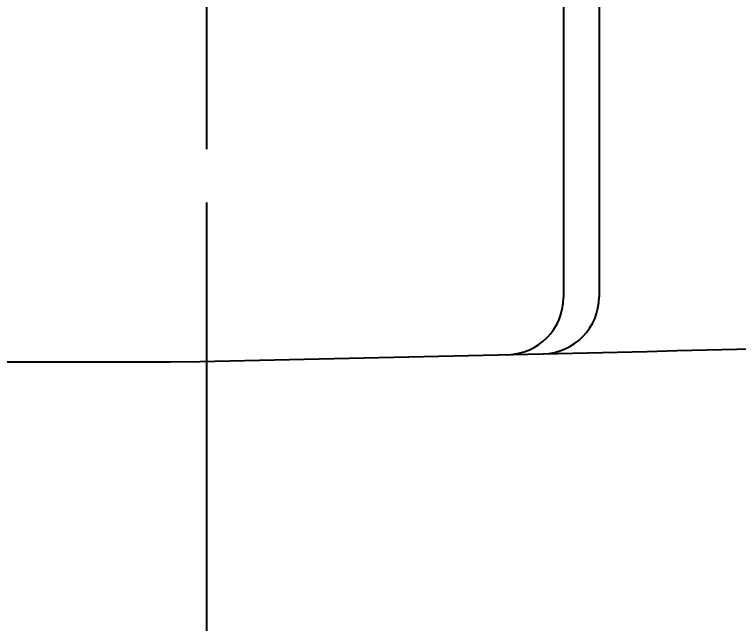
# Model space of a CAD drawing. Header units: millimetres. Extents: x 0 to 3800, y -67 to 2530.
# Drawn here: x 2315.9 to 2417.3, y 1355.4 to 1440.9 of the extents above; entities that cross this region are included whole.
import ezdxf
from ezdxf.lldxf.tags import DXFTag

# ---------------------------------------------------------------- set-up
doc = ezdxf.new("R2010")
doc.units = ezdxf.units.MM
for name, color, linetype in [('외형선', 3, 'Continuous'), ('중심선', 1, 'DASHED'), ('치수선', 7, 'Continuous')]:
    doc.layers.add(name, color=color, linetype=linetype)
doc.styles.add('____', font='')
doc.styles.get('____').set_extended_font_data('굴림')
tags = doc.linetypes.add('DASHDOT', pattern=[70, 31, -13, 13, -13]).pattern_tags.tags
tags[10:11] = [DXFTag(74, 4), DXFTag(75, 0), DXFTag(340, '0'), DXFTag(46, 0.0), DXFTag(50, 0.0), DXFTag(44, 0.0), DXFTag(45, 0.0)]
tags[8:9] = [DXFTag(74, 4), DXFTag(75, 0), DXFTag(340, '0'), DXFTag(46, 0.0), DXFTag(50, 0.0), DXFTag(44, 0.0), DXFTag(45, 0.0)]
tags[6:7] = [DXFTag(74, 4), DXFTag(75, 0), DXFTag(340, '0'), DXFTag(46, 0.0), DXFTag(50, 0.0), DXFTag(44, 0.0), DXFTag(45, 0.0)]
tags[4:5] = [DXFTag(74, 4), DXFTag(75, 0), DXFTag(340, '0'), DXFTag(46, 0.0), DXFTag(50, 0.0), DXFTag(44, 0.0), DXFTag(45, 0.0)]
tags = doc.linetypes.add('DASHED', pattern=[25.72, 12.86, -12.86]).pattern_tags.tags
tags[6:7] = [DXFTag(74, 4), DXFTag(75, 0), DXFTag(340, '0'), DXFTag(46, 0.0), DXFTag(50, 0.0), DXFTag(44, 0.0), DXFTag(45, 0.0)]
tags[4:5] = [DXFTag(74, 4), DXFTag(75, 0), DXFTag(340, '0'), DXFTag(46, 0.0), DXFTag(50, 0.0), DXFTag(44, 0.0), DXFTag(45, 0.0)]
doc.dimstyles.new('MSADIM', dxfattribs={"dimtxt": 33, "dimasz": 17, "dimexe": 10, "dimexo": 7.5, "dimgap": 10, "dimtad": 0, "dimtih": 1, "dimtoh": 1, "dimdec": 0, "dimzin": 1, "dimdsep": 46, "dimtxsty": '____', "dimcen": 11.25, "dimadec": 0, "dimazin": 0, "dimtfac": 1, "dimtdec": 0, "dimtix": 1, "dimtmove": 0, "dimatfit": 3, "dimfxl": 1, "dimtolj": 1, "dimtzin": 1, "dimarcsym": 0})

# ---------------------------------------------------------------- blocks, each defined once
blk = doc.blocks.new('*D20')
at = {"layer": '치수선', "color": 0, "linetype": 'Continuous', "lineweight": -2, "transparency": 16777216}
for p, q in [((2342.8, 1414.48), (2342.8, 1317.38)), ((2457.8, 1334.88), (2457.8, 1337.38)), ((2325.8, 1327.38), (2308.8, 1327.38)), ((2342.8, 1327.38), (2364.35, 1327.38)), ((2457.8, 1327.38), (2436.25, 1327.38)), ((2474.8, 1327.38), (2491.8, 1327.38))]:
    blk.add_line(p, q, dxfattribs=at)
at = {"layer": '치수선', "color": 0, "linetype": 'Continuous', "transparency": 16777216}
for points in [[(2325.8, 1330.21), (2325.8, 1324.55), (2342.8, 1327.38)], [(2474.8, 1330.21), (2474.8, 1324.55), (2457.8, 1327.38)]]:
    blk.add_solid(points, dxfattribs=at)
at = {"layer": '치수선', "color": 0, "linetype": 'Continuous', "transparency": 16777216, "insert": (2400.3, 1327.38), "char_height": 25, "attachment_point": 5, "style": '____'}
blk.add_mtext('\\A1;115', dxfattribs=at)

msp = doc.modelspace()

# ---------------------------------------------------------------- linework, layer by layer
at = {"layer": '외형선'}
for p, q in [((2392.8, 1793.1), (2392.8, 1401.15)), ((2397.8, 1792.99), (2397.8, 1401.27)), ((2267.8, 1392.13), (2337.68, 1392.13))]:
    msp.add_line(p, q, dxfattribs=at)
for centre, radius, start, end in [((2384.8, 1401.15), 8, 271.3231, 0), ((2389.8, 1401.27), 8, 271.34, 0), ((1993.25, 18353.63), 16965, 271.16332, 272.067004)]:
    msp.add_arc(centre, radius, start, end, dxfattribs=at)
at = {"layer": '중심선', "linetype": 'DASHDOT'}
msp.add_line((2342.8, 1688.21), (2342.8, 1421.98), dxfattribs=at)

# ---------------------------------------------------------------- dimensions: what is measured, and where the dimension line sits
at = {"layer": '치수선', "linetype": 'Continuous'}
dim = msp.add_linear_dim(base=(2457.8, 1327.38), p1=(2342.8, 1421.98), p2=(2457.8, 1327.38), dimstyle='MSADIM', override={"dimtxt": 25}, dxfattribs=at)
dim.commit()
dim.dimension.update_dxf_attribs({"geometry": '*D20', "text_midpoint": (2400.3, 1327.38)})

doc.saveas('drawing.dxf')
